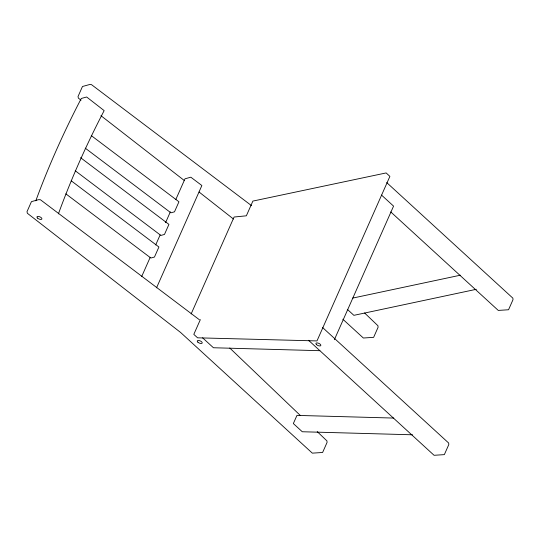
<?xml version="1.0" encoding="UTF-8"?>
<svg xmlns="http://www.w3.org/2000/svg" width="540" height="540" viewBox="0 0 540 540"><rect width="100%" height="100%" fill="white"/><g stroke="black" fill="none" stroke-linecap="round" stroke-linejoin="round"><path stroke-width="0.81" d="M35.795 200.853C48.674 165.773 64.037 131.625 81.27 98.476L86.65 96.998L104.159 110.626C86.764 144.031 71.3 178.47 58.408 213.874M141.716 276.466L150.242 257.243M155.689 244.937L160.124 234.941M165.578 222.629L170.35 211.862M175.797 199.557L185.004 178.794L190.829 177.194L201.872 185.524L156.539 287.82M191.147 313.936L234.09 217.026L246.348 215.811L252.875 201.089L386.127 172.935L389.894 176.384L316.98 340.922L197.579 337.817L193.813 334.368L200.34 319.646M334.375 339.687L393.565 206.118L381.517 195.075M352.661 298.1L460.35 275.204M476.361 289.291L353.876 315.333L347.315 309.326M319.903 350.696L213.442 347.753L202.595 337.817M393.728 418.068L296.959 415.395L293.341 423.556L302.285 431.75L412.519 434.795M91.26 135.587L178.949 201.785L174.494 211.829L170.91 212.814L85.226 148.136M80.568 157.687L168.932 224.39L164.477 234.441L160.893 235.427L75.209 170.741M71.219 180.806L158.915 247.003L154.46 257.047L150.869 258.032L65.86 193.86M199.382 319.741L40.433 199.753L38.63 199.658L31.455 201.629L27 211.68L27.351 213.266L180.535 332.411L312.329 453.141L322.61 452.48L327.065 442.429L326.936 440.89L317.216 431.602M81.027 100.197L78.374 98.132L78.023 96.545L82.472 86.495L89.647 84.523L91.456 84.618L251.62 205.713M100.919 115.668L184.478 180.657M199.064 192.004L233.422 218.99M386.707 182.588L512.872 298.161L513 299.707L508.545 309.751L498.265 310.419L390.751 211.923M342.832 319.214L363.353 338.013L373.633 337.345L378.081 327.301L377.953 325.755L364.595 312.984M322.508 327.463L448.673 443.036L448.801 444.582L444.346 454.626L434.065 455.294L308.529 340.288M229.75 348.017L300.206 415.348M197.876 342.164A2.666 1.168 23.9 0 0 202.095 343.19A2.666 1.168 23.9 0 0 199.247 340.578A2.666 1.168 23.9 0 0 197.876 342.164M37.564 218.106A2.666 1.168 23.9 0 0 41.782 219.132A2.666 1.168 23.9 0 0 38.934 216.52A2.666 1.168 23.9 0 0 37.564 218.106M316.507 344.621A2.666 1.168 23.9 0 0 320.726 345.647A2.666 1.168 23.9 0 0 317.878 343.035A2.666 1.168 23.9 0 0 316.507 344.621"/></g></svg>
